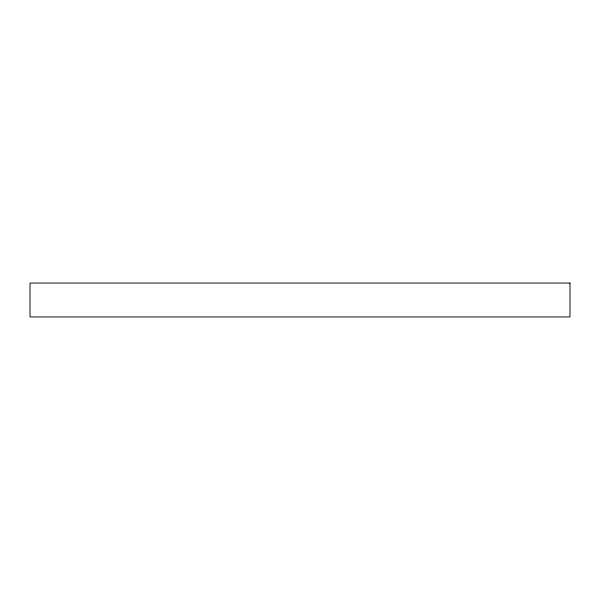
<?xml version="1.0" encoding="UTF-8"?>
<svg xmlns="http://www.w3.org/2000/svg" width="600" height="600" viewBox="0 0 600 600"><rect width="100%" height="100%" fill="white"/><g stroke="black" fill="none" stroke-linecap="round" stroke-linejoin="round"><path stroke-width="0.9" d="M570 283.058L30 283.058L30 316.942L570 316.942L570 283.058"/></g></svg>
